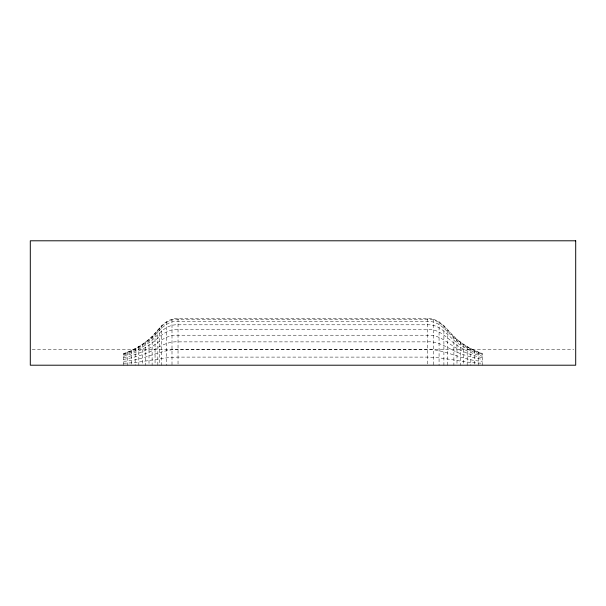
<?xml version="1.0" encoding="UTF-8"?>
<svg xmlns="http://www.w3.org/2000/svg" width="606" height="606" viewBox="0 0 606 606"><rect width="100%" height="100%" fill="white"/><g stroke="black" fill="none" stroke-linecap="round" stroke-linejoin="round"><path stroke-width="0.45" stroke-dasharray="3.03 2.27" d="M123.609 365.206L123.609 353.54C134.221 349.995 144.023 344.087 152.114 336.345C159.431 328.679 165.839 317.93 178.035 318.551L427.404 318.551C442.842 318.256 448.917 334.33 460.249 341.814C466.931 346.897 474.437 350.874 482.391 353.54L482.391 365.206M123.609 353.715C134.191 350.238 144.001 344.428 152.114 336.784C159.439 329.194 165.923 318.62 178.035 319.256L427.404 319.256C442.751 318.915 448.932 334.792 460.249 342.17C466.946 347.185 474.453 351.101 482.391 353.715M123.609 354.245C134.108 350.95 143.917 345.45 152.114 338.087C159.476 330.724 166.173 320.672 178.035 321.362L427.404 321.362C442.463 320.885 448.97 336.156 460.249 343.223C466.984 348.041 474.498 351.76 482.391 354.245M123.609 355.101C133.971 352.101 143.789 347.102 152.114 340.216C159.545 333.239 166.567 324.043 178.035 324.801L427.404 324.801C442.001 324.142 449.031 338.375 460.249 344.943C467.059 349.435 474.566 352.828 482.391 355.101M123.609 356.267C133.797 353.654 143.599 349.321 152.114 343.102C159.673 336.694 167.089 328.664 178.035 329.467L427.404 329.467C441.38 328.619 449.107 341.405 460.249 347.283C467.158 351.313 474.657 354.283 482.391 356.267M123.609 357.707C133.6 355.548 143.364 352.01 152.114 346.655C159.863 341.011 167.703 334.429 178.035 335.216L427.404 335.216C440.63 334.239 449.182 345.162 460.249 350.17C467.279 353.601 474.756 356.055 482.391 357.707M123.609 359.373C133.411 357.714 143.107 355.055 152.114 350.776C160.12 346.147 168.324 341.186 178.035 341.875L427.404 341.875C439.827 340.898 449.243 349.541 460.249 353.51C467.408 356.222 474.854 358.101 482.391 359.373M123.609 361.214C142.66 360.941 159.242 349.745 178.035 349.245L427.404 349.245C446.364 349.753 463.211 360.797 482.391 361.214M123.609 363.176C141.993 363.115 159.719 357.305 178.035 357.101L427.404 357.101C445.902 357.313 463.832 363.039 482.391 363.176M32.194 349.654L573.806 349.654M478.452 352.109L478.452 365.206M474.596 350.457L474.596 365.206M470.832 348.601L470.832 365.206M467.181 346.534L467.181 365.206M463.651 344.269L463.651 365.206M460.249 341.814L460.249 365.206M456.992 339.171L456.992 365.206M453.886 336.345L453.886 365.206M447.607 330.217L447.607 365.206M443.903 325.384L443.903 365.206M439.07 321.672L439.07 365.206M433.442 319.347L433.442 365.206M427.404 318.551L427.404 365.206M178.035 318.551L178.035 365.206M171.998 319.347L171.998 365.206M166.37 321.672L166.37 365.206M161.537 325.384L161.537 365.206M159.734 327.838L159.734 365.206M157.833 330.217L157.833 365.206M155.06 333.361L155.06 365.206M152.114 336.345L152.114 365.206M149.008 339.171L149.008 365.206M145.751 341.814L145.751 365.206M142.349 344.269L142.349 365.206M138.819 346.534L138.819 365.206M135.168 348.601L135.168 365.206M131.404 350.457L131.404 365.206M127.548 352.109L127.548 365.206"/><path stroke-width="0.91" d="M575.7 240.794L30.3 240.794L30.3 365.206L575.7 365.206L575.7 240.794"/></g></svg>
